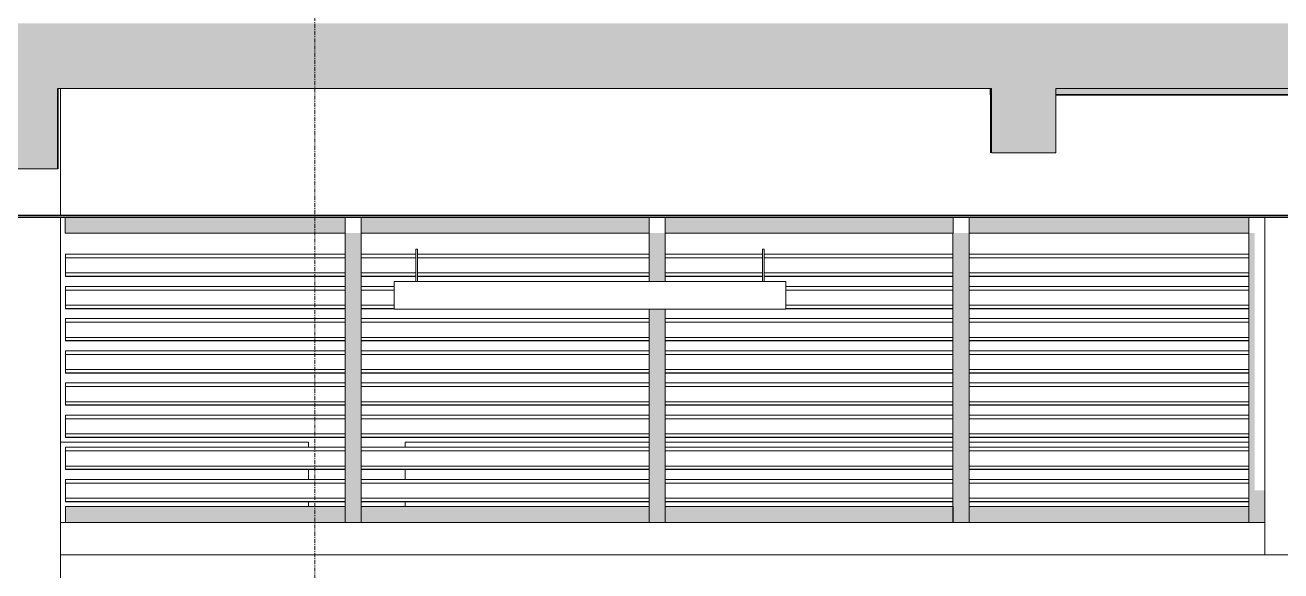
# Model space of a CAD drawing. Header units: millimetres. Extents: x -92143 to -2058, y -8802 to 35300.
# Drawn here: x -25437 to -21536, y 450 to 2147 of the extents above; entities that cross this region are included whole.
import ezdxf

# ---------------------------------------------------------------- set-up
doc = ezdxf.new("R2010")
doc.units = ezdxf.units.MM
doc.linetypes.add('Grid Line', pattern=[22.225, 12.7, -3.175, 3.175, -3.175])
for name, color, linetype, lineweight in [('0-1', 7, 'Continuous', 5), ('A-CLNG-3', 13, 'Continuous', 25), ('A-CLNG-PATT-4', 13, 'Continuous', 9), ('A-DETL-GENF-1', 7, 'Continuous', 9), ('A-DETL-THIN', 151, 'Continuous', 9), ('A-FLOR-1', 10, 'Continuous', 35), ('A-FLOR-PATT-1', 7, 'Continuous', 9), ('A-GLAZ-CWMG', 51, 'Continuous', 9), ('A-WALL', 113, 'Continuous', 9), ('E-LITE-EQPM', 33, 'Continuous', 9), ('S-BEAM-3', 10, 'Continuous', 35), ('S-COLS', 52, 'Continuous', 9), ('S-GRID-1', 1, 'Grid Line', 9)]:
    doc.layers.add(name, color=color, linetype=linetype, lineweight=lineweight)

# ---------------------------------------------------------------- blocks, each defined once
blk = doc.blocks.new('NCV_TKTC_KET CAU_rvt-1-TKCS_MẶT CẮT E')
at = {"layer": 'A-FLOR-PATT-1'}
h = blk.add_hatch(color=256, dxfattribs=at)
h.paths.add_polyline_path([(-48435.6, 1930), (-48433.3, 1930), (-48433.3, 1950), (-48435.6, 1950)])
h.paths.add_polyline_path([(-75336.9, 1930), (-73236.9, 1930), (-73236.9, 1950), (-75336.9, 1950)])
h.paths.add_polyline_path([(-20336.9, 1930), (-20336.9, 1950), (-22235.3, 1950), (-22235.3, 1930), (-20484.2, 1930)])
h.paths.add_polyline_path([(-48635.6, 1930), (-48635.6, 1950), (-50536.9, 1950), (-50536.9, 1930), (-48844.9, 1930)])
h.paths.add_polyline_path([(-22438.4, 1930), (-22435.3, 1930.3), (-22435.3, 1950), (-22438.4, 1949.9), (-22438.4, 1941.8)])
h.paths.add_polyline_path([(-66936.9, 1930), (-65032.3, 1930), (-65032.3, 1950), (-66936.9, 1950)])
h.paths.add_polyline_path([(-28536.9, 1930), (-28536.9, 1950), (-30435.3, 1950), (-30435.3, 1930), (-29115.7, 1930)])
h.paths.add_polyline_path([(-30635.3, 1930), (-30635.3, 1950), (-30638.4, 1950), (-30638.4, 1930)])
h.paths.add_polyline_path([(-42336.9, 1930), (-40434.4, 1930), (-40434.4, 1950), (-42336.9, 1950)])
h.paths.add_polyline_path([(-58736.9, 1930), (-56833.3, 1930), (-56833.3, 1950), (-58736.9, 1950)])
at = {"layer": 'A-FLOR-1'}
for p, q in [((-22438.4, 1950), (-22438.4, 1930)), ((-22438.4, 1930), (-22435.3, 1930)), ((-22235.3, 1930), (-20336.9, 1930))]:
    blk.add_line(p, q, dxfattribs=at)
at = {"layer": 'S-BEAM-3'}
for p, q in [((-25335.3, 1700), (-25335.3, 1950)), ((-22436.9, 1950), (-22436.9, 1750))]:
    blk.add_line(p, q, dxfattribs=at)
blk = doc.blocks.new('EAE_STL_PENDANT_TK_15W_120cm - LIC_01-ĐÈN LED BATTEN 1_2_ P_2x20W_ ÁNH SÁNG TRẮNG 6000K_ LẮP ĐẶT NỔI_TREO TY-1359257-TKCS_MẶT CẮT E')
at = {"layer": 'E-LITE-EQPM'}
for p, q in [((-69002.9, 1450), (-69002.9, 1350)), ((-69002.9, 1450), (-69002.9, 1450)), ((-69002.9, 1450), (-68997.9, 1450)), ((-68997.9, 1450), (-68998, 1450)), ((-68997.9, 1350), (-68997.9, 1450)), ((-67925.9, 1450), (-67925.9, 1350)), ((-67925.9, 1450), (-67925.9, 1450)), ((-67925.9, 1450), (-67920.9, 1450)), ((-67920.9, 1450), (-67921, 1450)), ((-67920.9, 1350), (-67920.9, 1450)), ((-69070.4, 1350), (-67853.4, 1350)), ((-69070.4, 1350), (-69070.4, 1348)), ((-69070.4, 1348), (-69070.4, 1264)), ((-67853.4, 1348), (-67853.4, 1350)), ((-67853.4, 1264), (-67853.4, 1348)), ((-67853.4, 1264), (-69070.4, 1264))]:
    blk.add_line(p, q, dxfattribs=at)
blk = doc.blocks.new('Rectangular Mullion - 50 x 100mm-3802513-TKCS_MẶT CẮT E')
at = {"layer": 'A-GLAZ-CWMG'}
blk.add_hatch(color=256, dxfattribs=at).paths.add_polyline_path([(-22434.9, 1500), (-21635.3, 1500), (-21635.3, 1550), (-22504.5, 1550), (-22504.5, 1500), (-22435.3, 1500)])
for p, q in [((-22504.5, 1500), (-22504.5, 1550)), ((-21635.3, 1550), (-21635.3, 1500)), ((-22504.5, 1500), (-21635.3, 1500))]:
    blk.add_line(p, q, dxfattribs=at)
blk = doc.blocks.new('Rectangular Mullion - 50 x 100mm-3802514-TKCS_MẶT CẮT E')
at = {"layer": 'A-GLAZ-CWMG'}
blk.add_hatch(color=256, dxfattribs=at).paths.add_polyline_path([(-23566.9, 1500), (-23498.6, 1500), (-23498.6, 1550), (-24392.8, 1550), (-24392.8, 1500), (-24183.5, 1500)])
for p, q in [((-24392.8, 1500), (-24392.8, 1550)), ((-23498.6, 1550), (-23498.6, 1500)), ((-24392.8, 1500), (-23498.6, 1500))]:
    blk.add_line(p, q, dxfattribs=at)
blk = doc.blocks.new('Rectangular Mullion - 50 x 100mm-3802515-TKCS_MẶT CẮT E')
at = {"layer": 'A-GLAZ-CWMG'}
blk.add_hatch(color=256, dxfattribs=at).paths.add_polyline_path([(-25311.9, 600), (-24442.8, 600), (-24442.8, 650), (-25311.9, 650)])
for p, q in [((-25311.9, 600), (-25311.9, 650)), ((-24442.8, 650), (-25311.9, 650)), ((-24442.8, 650), (-24442.8, 600))]:
    blk.add_line(p, q, dxfattribs=at)
blk = doc.blocks.new('Rectangular Mullion - 50 x 100mm-3802516-TKCS_MẶT CẮT E')
at = {"layer": 'A-GLAZ-CWMG'}
blk.add_hatch(color=256, dxfattribs=at).paths.add_polyline_path([(-24392.8, 600), (-23498.6, 600), (-23498.6, 650), (-24392.8, 650)])
for p, q in [((-24392.8, 600), (-24392.8, 650)), ((-23498.6, 650), (-24392.8, 650)), ((-23498.6, 650), (-23498.6, 600))]:
    blk.add_line(p, q, dxfattribs=at)
blk = doc.blocks.new('Rectangular Mullion - 50 x 100mm-V149-TKCS_MẶT CẮT E')
at = {"layer": 'A-GLAZ-CWMG'}
blk.add_hatch(color=256, dxfattribs=at).paths.add_polyline_path([(-21585.3, 600), (-21585.3, 700), (-21635.3, 700), (-21635.3, 600)])
blk.add_line((-21635.3, 700), (-21635.3, 600), dxfattribs=at)
blk = doc.blocks.new('Rectangular Mullion - 50 x 100mm-2333208-TKCS_MẶT CẮT E')
at = {"layer": 'A-GLAZ-CWMG'}
blk.add_hatch(color=256, dxfattribs=at).paths.add_polyline_path([(-45546.9, 700), (-45546.9, 800), (-45564.6, 800), (-45564.6, 700)])
blk.add_line((-45564.6, 800), (-45564.6, 700), dxfattribs=at)
blk = doc.blocks.new('Rectangular Mullion - MULLION LA SACH-3802517-TKCS_MẶT CẮT E')
at = {"layer": 'A-GLAZ-CWMG'}
for p, q in [((-25311.9, 734.2), (-25311.9, 734.3)), ((-25311.9, 734.3), (-24442.8, 734.3)), ((-25311.9, 723.1), (-25311.9, 734.2)), ((-25311.9, 734.2), (-24442.8, 734.2)), ((-25311.9, 676.1), (-25311.9, 723.1)), ((-25311.9, 723.1), (-24442.8, 723.1)), ((-25311.9, 665.9), (-25311.9, 676.1)), ((-24442.8, 676.1), (-25311.9, 676.1)), ((-25311.9, 665.8), (-25311.9, 665.9)), ((-25311.9, 665.9), (-24442.8, 665.9)), ((-25311.9, 664.8), (-25311.9, 665.8)), ((-25311.9, 665.8), (-24442.8, 665.8)), ((-25311.9, 664.8), (-24442.8, 664.8))]:
    blk.add_line(p, q, dxfattribs=at)
blk = doc.blocks.new('Rectangular Mullion - MULLION LA SACH-3802518-TKCS_MẶT CẮT E')
at = {"layer": 'A-GLAZ-CWMG'}
for p, q in [((-24392.8, 734.3), (-23498.6, 734.3)), ((-24392.8, 734.2), (-23498.6, 734.2)), ((-24392.8, 723.1), (-23498.6, 723.1)), ((-23498.6, 676.1), (-24392.8, 676.1)), ((-24392.8, 665.9), (-23498.6, 665.9)), ((-24392.8, 665.8), (-23498.6, 665.8)), ((-24392.8, 664.8), (-23498.6, 664.8))]:
    blk.add_line(p, q, dxfattribs=at)
blk = doc.blocks.new('Rectangular Mullion - MULLION LA SACH-V150-TKCS_MẶT CẮT E')
at = {"layer": 'A-GLAZ-CWMG'}
for p, q in [((-22504.5, 734.3), (-21635.3, 734.3)), ((-22504.5, 734.2), (-21635.3, 734.2)), ((-22504.5, 723.1), (-21635.3, 723.1)), ((-21635.3, 676.1), (-22504.5, 676.1)), ((-22504.5, 665.9), (-21635.3, 665.9)), ((-22504.5, 665.8), (-21635.3, 665.8)), ((-22504.5, 664.8), (-21635.3, 664.8))]:
    blk.add_line(p, q, dxfattribs=at)
blk = doc.blocks.new('Rectangular Mullion - MULLION LA SACH-V151-TKCS_MẶT CẮT E')
at = {"layer": 'A-GLAZ-CWMG'}
for p, q in [((-24392.8, 1334.3), (-24290.4, 1334.3)), ((-24392.8, 1334.2), (-24290.4, 1334.2)), ((-24392.8, 1323.1), (-24290.4, 1323.1)), ((-24290.4, 1276.1), (-24392.8, 1276.1)), ((-24392.8, 1265.9), (-24290.4, 1265.9)), ((-24392.8, 1265.8), (-24290.4, 1265.8)), ((-24392.8, 1264.8), (-24290.4, 1264.8))]:
    blk.add_line(p, q, dxfattribs=at)
blk = doc.blocks.new('Rectangular Mullion - MULLION LA SACH-V152-TKCS_MẶT CẮT E')
at = {"layer": 'A-GLAZ-CWMG'}
for p, q in [((-23073.4, 1334.3), (-22554.5, 1334.3)), ((-23073.4, 1334.2), (-22554.5, 1334.2)), ((-23073.4, 1323.1), (-22554.5, 1323.1)), ((-22554.5, 1276.1), (-23073.4, 1276.1)), ((-23073.4, 1265.9), (-22554.5, 1265.9)), ((-23073.4, 1265.8), (-22554.5, 1265.8)), ((-23073.4, 1264.8), (-22554.5, 1264.8))]:
    blk.add_line(p, q, dxfattribs=at)
blk = doc.blocks.new('Rectangular Mullion - MULLION LA SACH-V153-TKCS_MẶT CẮT E')
at = {"layer": 'A-GLAZ-CWMG'}
for p, q in [((-24392.8, 1434.3), (-24222.2, 1434.3)), ((-24392.8, 1434.2), (-24222.2, 1434.2)), ((-24392.8, 1423.1), (-24222.2, 1423.1)), ((-24218.8, 1423.1), (-23498.6, 1423.1)), ((-24218.7, 1434.3), (-23498.6, 1434.3)), ((-24218.7, 1434.2), (-23498.6, 1434.2)), ((-24222.1, 1376.1), (-24392.8, 1376.1)), ((-24392.8, 1365.9), (-24222.1, 1365.9)), ((-24392.8, 1365.8), (-24222.1, 1365.8)), ((-23498.6, 1376.1), (-24218.7, 1376.1)), ((-24218.7, 1365.9), (-23498.6, 1365.9)), ((-24218.7, 1365.8), (-23498.6, 1365.8)), ((-24392.8, 1364.8), (-24222.1, 1364.8)), ((-24218.7, 1364.8), (-23498.6, 1364.8))]:
    blk.add_line(p, q, dxfattribs=at)
blk = doc.blocks.new('Rectangular Mullion - MULLION LA SACH-V154-TKCS_MẶT CẮT E')
at = {"layer": 'A-GLAZ-CWMG'}
for p, q in [((-23448.6, 1434.3), (-23145.1, 1434.3)), ((-23448.6, 1434.2), (-23145.1, 1434.2)), ((-23448.6, 1423.1), (-23145.1, 1423.1)), ((-23141.7, 1434.3), (-22554.5, 1434.3)), ((-23141.7, 1434.2), (-22554.5, 1434.2)), ((-23141.7, 1423.1), (-22554.5, 1423.1)), ((-23145.2, 1376.1), (-23448.6, 1376.1)), ((-23448.6, 1365.9), (-23145.2, 1365.9)), ((-23448.6, 1365.8), (-23145.2, 1365.8)), ((-22554.5, 1376.1), (-23141.8, 1376.1)), ((-23141.8, 1365.9), (-22554.5, 1365.9)), ((-23141.8, 1365.8), (-22554.5, 1365.8)), ((-23448.6, 1364.8), (-23145.2, 1364.8)), ((-23141.7, 1364.8), (-22554.5, 1364.8))]:
    blk.add_line(p, q, dxfattribs=at)
blk = doc.blocks.new('Rectangular Mullion - 50 x 100mm-V155-TKCS_MẶT CẮT E')
at = {"layer": 'A-GLAZ-CWMG'}
blk.add_hatch(color=256, dxfattribs=at).paths.add_polyline_path([(-24392.8, 600), (-24392.8, 700), (-24442.8, 700), (-24442.8, 600)])
for p, q in [((-24442.8, 700), (-24442.8, 600)), ((-24392.8, 600), (-24392.8, 700))]:
    blk.add_line(p, q, dxfattribs=at)
blk = doc.blocks.new('Rectangular Mullion - 50 x 100mm-2333205-TKCS_MẶT CẮT E')
at = {"layer": 'A-GLAZ-CWMG'}
blk.add_hatch(color=256, dxfattribs=at).paths.add_polyline_path([(-56553.7, 700), (-56553.7, 800), (-56603.7, 800), (-56603.7, 700)])
for p, q in [((-56603.7, 800), (-56603.7, 700)), ((-56553.7, 700), (-56553.7, 800))]:
    blk.add_line(p, q, dxfattribs=at)
blk = doc.blocks.new('Rectangular Mullion - 50 x 100mm-V138-TKCS_MẶT CẮT E')
at = {"layer": 'A-GLAZ-CWMG'}
blk.add_hatch(color=256, dxfattribs=at).paths.add_polyline_path([(-54640.3, 1200), (-54640.3, 1264), (-54690.3, 1264), (-54690.3, 1200)])
for p, q in [((-54690.3, 1264), (-54690.3, 1200)), ((-54640.3, 1200), (-54640.3, 1264))]:
    blk.add_line(p, q, dxfattribs=at)
blk = doc.blocks.new('Rectangular Mullion - 50 x 100mm-V139-TKCS_MẶT CẮT E')
at = {"layer": 'A-GLAZ-CWMG'}
blk.add_hatch(color=256, dxfattribs=at).paths.add_polyline_path([(-54640.3, 1350), (-54640.3, 1400), (-54690.3, 1400), (-54690.3, 1350)])
for p, q in [((-54690.3, 1400), (-54690.3, 1350)), ((-54640.3, 1350), (-54640.3, 1400))]:
    blk.add_line(p, q, dxfattribs=at)

msp = doc.modelspace()

# ---------------------------------------------------------------- hatches: boundary and pattern name
at = {"layer": 'A-CLNG-PATT-4'}
h = msp.add_hatch(dxfattribs=at)
h.set_pattern_fill('FP_12', color=256, style=0, pattern_type=2)
h.set_pattern_definition([(0, (-51987.05, 14125), (1219.2, 304.8), [50.292, -864.108, 50.292, -864.108, -4876.8]), (0, (-51987.05, 14125), (1219.2, 304.8), [-1828.8, 50.292, -1778.508, 50.292, -864.108, -2133.6]), (0, (-51987.05, 14125), (1219.2, 304.8), [-4572, 50.292, -559.308, 50.292, -1473.708]), (120, (-51529.85, 14277.4), (-873.5645, 903.4582), [50.292, -864.108, 50.292, -5740.908]), (120, (-51529.85, 14277.4), (-873.5645, 903.4582), [-964.692, -864.108, 50.292, -1778.508, -3048]), (120, (-51529.85, 14277.4), (-873.5645, 903.4582), [-3657.6, 50.292, -864.108, 50.292, -2083.308]), (120, (-51529.85, 14277.4), (-873.5645, 903.4582), [-4622.292, -559.308, 50.292, -1473.708]), (240, (-51377.45, 14887), (-345.6355, -1208.2582), [50.292, -864.108, 50.292, -5740.908]), (240, (-51377.45, 14887), (-345.6355, -1208.2582), [-964.692, -864.108, 50.292, -1778.508, -3048]), (240, (-51377.45, 14887), (-345.6355, -1208.2582), [-3657.6, 50.292, -864.108, 50.292, -2083.308]), (240, (-51377.45, 14887), (-345.6355, -1208.2582), [-4622.292, -559.308, 50.292, -1473.708])])
h.paths.add_polyline_path([(-17536.9, 1550), (-17536.9, 1555), (-77935.7, 1555), (-77935.7, 1550), (-17709.8, 1550)])
at = {"layer": 'A-DETL-GENF-1'}
h = msp.add_hatch(color=256, dxfattribs=at)
h.paths.add_polyline_path([(-78233.3, 1550), (-77935.7, 1550), (-77935.7, 1950), (-73233.6, 1950), (-73233.6, 1750), (-73033.3, 1750), (-73033.3, 1950), (-70108.5, 1950), (-70108.5, 1700), (-69708.5, 1700), (-69708.5, 1950), (-65032.3, 1950), (-65032.3, 1750), (-64832.3, 1750), (-64832.3, 1950), (-61933.6, 1950), (-61933.6, 1700), (-61533.6, 1700), (-61533.6, 1950), (-56833.3, 1950), (-56833.3, 1750), (-56633.3, 1750), (-56633.3, 1950), (-53733.2, 1950), (-53733.2, 1700), (-53333.2, 1700), (-53333.2, 1950), (-48635.6, 1950), (-48635.6, 1750), (-48435.6, 1750), (-48435.6, 1950), (-45535.3, 1950), (-45535.3, 1700), (-45134.4, 1700), (-45134.4, 1950), (-40434.4, 1950), (-40434.4, 1750), (-40234.4, 1750), (-40234.4, 1950), (-37436.9, 1950), (-37436.9, 1700), (-37037.4, 1700), (-37037.4, 2150), (-78233.3, 2150), (-78233.3, 1716.5)])
h.paths.add_polyline_path([(-17236.9, 1550), (-17236.9, 2151.9), (-33836.9, 2151.9), (-33836.9, 1700), (-33436.9, 1700), (-33436.9, 1950), (-30635.3, 1950), (-30635.3, 1750), (-30435.3, 1750), (-30435.3, 1950), (-25735.7, 1950), (-25735.7, 1700), (-25335.7, 1700), (-25335.7, 1950), (-22435.3, 1950), (-22435.3, 1750), (-22235.3, 1750), (-22235.3, 1950), (-17535.3, 1950), (-17535.3, 1550), (-17401.6, 1550)])

# ---------------------------------------------------------------- linework, layer by layer
at = {"layer": 'A-CLNG-3'}
for p, q in [((-17536.9, 1555), (-77935.7, 1555)), ((-77935.7, 1550), (-17536.9, 1550))]:
    msp.add_line(p, q, dxfattribs=at)
at = {"layer": 'A-DETL-THIN'}
for p, q in [((-25335.7, 1700), (-25335.7, 1950)), ((-25335.7, 1950), (-22435.3, 1950)), ((-22435.3, 1950), (-22435.3, 1750)), ((-22235.3, 1750), (-22235.3, 1950)), ((-22235.3, 1950), (-17535.3, 1950)), ((-22435.3, 1750), (-22235.3, 1750)), ((-25735.7, 1700), (-25335.7, 1700))]:
    msp.add_line(p, q, dxfattribs=at)
at = {"layer": 'A-WALL'}
for p, q in [((-25326.9, 1950.2), (-25326.9, 1555)), ((-25326.9, 1550), (-25326.9, -2000)), ((-24556.3, 850), (-25326.9, 850)), ((-24556.3, 834.2), (-24556.3, 850)), ((-24256.3, 850), (-24256.3, 834.2)), ((-23498.6, 850), (-24256.3, 850)), ((-22554.5, 850), (-23448.6, 850)), ((-21635.3, 850), (-22504.5, 850)), ((-24556.3, 734.2), (-24556.3, 764.8)), ((-24256.3, 764.8), (-24256.3, 734.2)), ((-24556.3, 650), (-24556.3, 664.8)), ((-24256.3, 664.8), (-24256.3, 650)), ((-21585.3, 600), (-25326.9, 600)), ((-21585.3, 500), (-21585.3, 600)), ((-17586.9, 500), (-25326.9, 500))]:
    msp.add_line(p, q, dxfattribs=at)
at = {"layer": 'S-COLS'}
for p, q in [((-21585.3, 600), (-21585.3, 1550)), ((-21585.3, 500), (-21585.3, 600))]:
    msp.add_line(p, q, dxfattribs=at)
at = {"layer": 'S-GRID-1'}
msp.add_line((-24536.9, -1796.5), (-24536.9, 30542.5), dxfattribs=at)

# ---------------------------------------------------------------- block references
at = {"layer": '0-1'}
msp.add_blockref('NCV_TKTC_KET CAU_rvt-1-TKCS_MẶT CẮT E', (0, 0), dxfattribs=at)
at = {"layer": 'A-GLAZ-CWMG'}
for name, p in [('Rectangular Mullion - 50 x 100mm-3802513-TKCS_MẶT CẮT E', (-2807.5, 0)), ('Rectangular Mullion - 50 x 100mm-3802514-TKCS_MẶT CẮT E', (0, 0)), ('Rectangular Mullion - 50 x 100mm-3802514-TKCS_MẶT CẮT E', (944.2, 0)), ('Rectangular Mullion - 50 x 100mm-3802513-TKCS_MẶT CẮT E', (0, 0)), ('Rectangular Mullion - 50 x 100mm-2333205-TKCS_MẶT CẮT E', (32160.9, 700)), ('Rectangular Mullion - 50 x 100mm-2333205-TKCS_MẶT CẮT E', (33105, 700)), ('Rectangular Mullion - 50 x 100mm-2333205-TKCS_MẶT CẮT E', (34049.2, 700)), ('Rectangular Mullion - 50 x 100mm-2333208-TKCS_MẶT CẮT E', (23929.3, 700)), ('Rectangular Mullion - MULLION LA SACH-3802517-TKCS_MẶT CẮT E', (0, 700)), ('Rectangular Mullion - MULLION LA SACH-V153-TKCS_MẶT CẮT E', (0, 0)), ('Rectangular Mullion - MULLION LA SACH-V154-TKCS_MẶT CẮT E', (0, 0)), ('Rectangular Mullion - MULLION LA SACH-V150-TKCS_MẶT CẮT E', (0, 700)), ('Rectangular Mullion - 50 x 100mm-2333205-TKCS_MẶT CẮT E', (32160.9, 600)), ('Rectangular Mullion - 50 x 100mm-V139-TKCS_MẶT CẮT E', (31191.7, 0)), ('Rectangular Mullion - 50 x 100mm-2333205-TKCS_MẶT CẮT E', (34049.2, 600)), ('Rectangular Mullion - 50 x 100mm-2333208-TKCS_MẶT CẮT E', (23929.3, 600)), ('Rectangular Mullion - MULLION LA SACH-3802517-TKCS_MẶT CẮT E', (0, 600)), ('Rectangular Mullion - MULLION LA SACH-V151-TKCS_MẶT CẮT E', (0, 0)), ('Rectangular Mullion - MULLION LA SACH-V152-TKCS_MẶT CẮT E', (0, 0)), ('Rectangular Mullion - MULLION LA SACH-V150-TKCS_MẶT CẮT E', (0, 600)), ('Rectangular Mullion - 50 x 100mm-2333205-TKCS_MẶT CẮT E', (32160.9, 500)), ('Rectangular Mullion - 50 x 100mm-2333205-TKCS_MẶT CẮT E', (34049.2, 500)), ('Rectangular Mullion - 50 x 100mm-2333208-TKCS_MẶT CẮT E', (23929.3, 500)), ('Rectangular Mullion - 50 x 100mm-V138-TKCS_MẶT CẮT E', (31191.7, 0)), ('Rectangular Mullion - MULLION LA SACH-3802517-TKCS_MẶT CẮT E', (0, 500)), ('Rectangular Mullion - MULLION LA SACH-3802518-TKCS_MẶT CẮT E', (0, 500)), ('Rectangular Mullion - MULLION LA SACH-3802518-TKCS_MẶT CẮT E', (944.2, 500)), ('Rectangular Mullion - MULLION LA SACH-V150-TKCS_MẶT CẮT E', (0, 500)), ('Rectangular Mullion - 50 x 100mm-2333205-TKCS_MẶT CẮT E', (32160.9, 400)), ('Rectangular Mullion - 50 x 100mm-2333205-TKCS_MẶT CẮT E', (33105, 400)), ('Rectangular Mullion - 50 x 100mm-2333205-TKCS_MẶT CẮT E', (34049.2, 400)), ('Rectangular Mullion - 50 x 100mm-2333208-TKCS_MẶT CẮT E', (23929.3, 400)), ('Rectangular Mullion - MULLION LA SACH-3802517-TKCS_MẶT CẮT E', (0, 400)), ('Rectangular Mullion - MULLION LA SACH-3802518-TKCS_MẶT CẮT E', (0, 400)), ('Rectangular Mullion - MULLION LA SACH-3802518-TKCS_MẶT CẮT E', (944.2, 400)), ('Rectangular Mullion - MULLION LA SACH-V150-TKCS_MẶT CẮT E', (0, 400)), ('Rectangular Mullion - 50 x 100mm-2333205-TKCS_MẶT CẮT E', (32160.9, 300)), ('Rectangular Mullion - 50 x 100mm-2333205-TKCS_MẶT CẮT E', (33105, 300)), ('Rectangular Mullion - 50 x 100mm-2333205-TKCS_MẶT CẮT E', (34049.2, 300)), ('Rectangular Mullion - 50 x 100mm-2333208-TKCS_MẶT CẮT E', (23929.3, 300)), ('Rectangular Mullion - MULLION LA SACH-3802517-TKCS_MẶT CẮT E', (0, 300)), ('Rectangular Mullion - MULLION LA SACH-3802518-TKCS_MẶT CẮT E', (0, 300)), ('Rectangular Mullion - MULLION LA SACH-3802518-TKCS_MẶT CẮT E', (944.2, 300)), ('Rectangular Mullion - MULLION LA SACH-V150-TKCS_MẶT CẮT E', (0, 300)), ('Rectangular Mullion - 50 x 100mm-2333205-TKCS_MẶT CẮT E', (32160.9, 200)), ('Rectangular Mullion - 50 x 100mm-2333205-TKCS_MẶT CẮT E', (33105, 200)), ('Rectangular Mullion - 50 x 100mm-2333205-TKCS_MẶT CẮT E', (34049.2, 200)), ('Rectangular Mullion - 50 x 100mm-2333208-TKCS_MẶT CẮT E', (23929.3, 200)), ('Rectangular Mullion - MULLION LA SACH-3802517-TKCS_MẶT CẮT E', (0, 200)), ('Rectangular Mullion - 50 x 100mm-2333205-TKCS_MẶT CẮT E', (32160.9, 100)), ('Rectangular Mullion - MULLION LA SACH-3802518-TKCS_MẶT CẮT E', (0, 200)), ('Rectangular Mullion - 50 x 100mm-2333205-TKCS_MẶT CẮT E', (33105, 100)), ('Rectangular Mullion - MULLION LA SACH-3802518-TKCS_MẶT CẮT E', (944.2, 200)), ('Rectangular Mullion - 50 x 100mm-2333205-TKCS_MẶT CẮT E', (34049.2, 100)), ('Rectangular Mullion - MULLION LA SACH-V150-TKCS_MẶT CẮT E', (0, 200)), ('Rectangular Mullion - 50 x 100mm-2333208-TKCS_MẶT CẮT E', (23929.3, 100)), ('Rectangular Mullion - MULLION LA SACH-3802517-TKCS_MẶT CẮT E', (0, 100)), ('Rectangular Mullion - MULLION LA SACH-3802518-TKCS_MẶT CẮT E', (0, 100)), ('Rectangular Mullion - MULLION LA SACH-3802518-TKCS_MẶT CẮT E', (944.2, 100)), ('Rectangular Mullion - MULLION LA SACH-V150-TKCS_MẶT CẮT E', (0, 100)), ('Rectangular Mullion - 50 x 100mm-2333205-TKCS_MẶT CẮT E', (32160.9, 0)), ('Rectangular Mullion - 50 x 100mm-2333205-TKCS_MẶT CẮT E', (33105, 0)), ('Rectangular Mullion - 50 x 100mm-2333205-TKCS_MẶT CẮT E', (34049.2, 0)), ('Rectangular Mullion - 50 x 100mm-2333208-TKCS_MẶT CẮT E', (23929.3, 0)), ('Rectangular Mullion - MULLION LA SACH-3802517-TKCS_MẶT CẮT E', (0, 0)), ('Rectangular Mullion - MULLION LA SACH-3802518-TKCS_MẶT CẮT E', (0, 0)), ('Rectangular Mullion - MULLION LA SACH-3802518-TKCS_MẶT CẮT E', (944.2, 0)), ('Rectangular Mullion - MULLION LA SACH-V150-TKCS_MẶT CẮT E', (0, 0)), ('Rectangular Mullion - 50 x 100mm-V155-TKCS_MẶT CẮT E', (0, 0)), ('Rectangular Mullion - 50 x 100mm-V155-TKCS_MẶT CẮT E', (944.2, 0)), ('Rectangular Mullion - 50 x 100mm-V155-TKCS_MẶT CẮT E', (1888.3, 0)), ('Rectangular Mullion - 50 x 100mm-V149-TKCS_MẶT CẮT E', (0, 0)), ('Rectangular Mullion - 50 x 100mm-3802515-TKCS_MẶT CẮT E', (0, 0)), ('Rectangular Mullion - 50 x 100mm-3802516-TKCS_MẶT CẮT E', (0, 0)), ('Rectangular Mullion - 50 x 100mm-3802516-TKCS_MẶT CẮT E', (944.2, 0)), ('Rectangular Mullion - 50 x 100mm-3802515-TKCS_MẶT CẮT E', (2807.5, 0))]:
    msp.add_blockref(name, p, dxfattribs=at)
at = {"layer": 'E-LITE-EQPM'}
msp.add_blockref('EAE_STL_PENDANT_TK_15W_120cm - LIC_01-ĐÈN LED BATTEN 1_2_ P_2x20W_ ÁNH SÁNG TRẮNG 6000K_ LẮP ĐẶT NỔI_TREO TY-1359257-TKCS_MẶT CẮT E', (44780, 0), dxfattribs=at)

doc.saveas('drawing.dxf')
